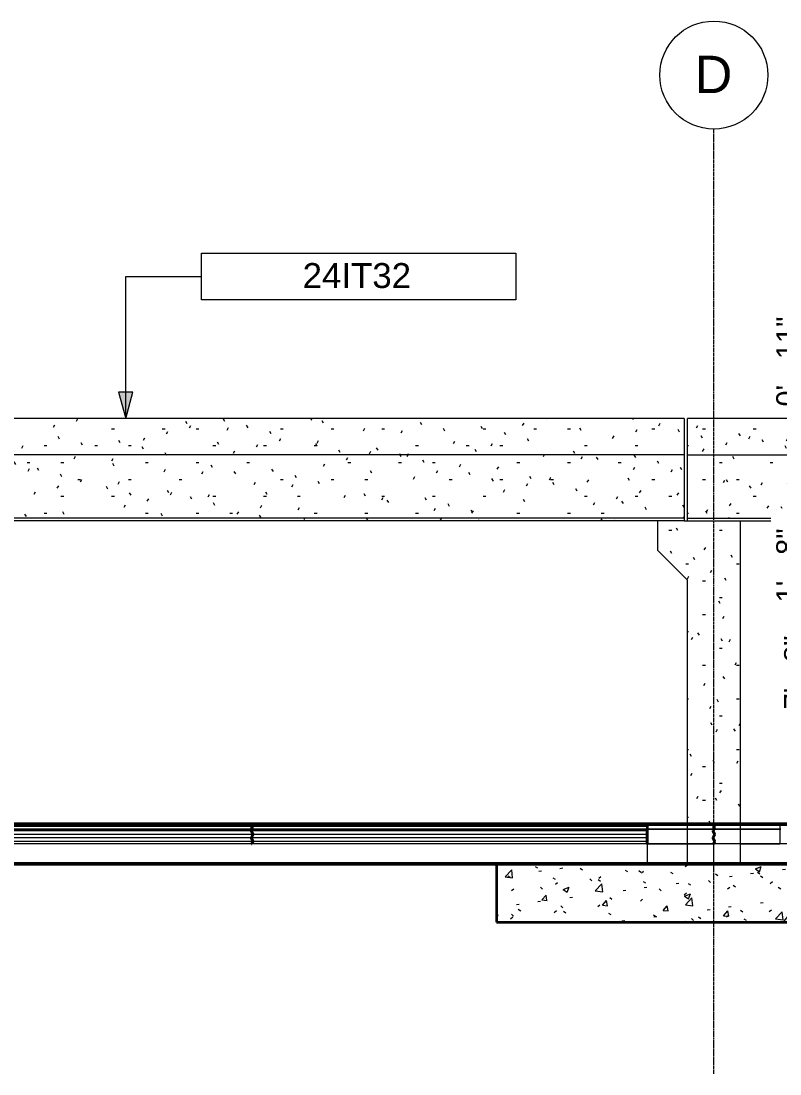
# Model space of a CAD drawing. Header units: inches. Extents: x -12094 to -4267, y -204 to 12515.
# Drawn here: x -11049.2 to -10819.2, y -203.8 to 115.5 of the extents above; entities that cross this region are included whole.
import ezdxf

# ---------------------------------------------------------------- set-up
doc = ezdxf.new("R2010")
doc.units = ezdxf.units.IN
doc.header["$MEASUREMENT"] = 0
doc.linetypes.add('Línea de rejilla', pattern=[0.875, 0.5, -0.125, 0.125, -0.125])
for name, color, linetype, lineweight in [('A-ANNO-DIMS', 211, 'Continuous', 9), ('A-ANNO-DIMS-64', 211, 'Continuous', 9), ('A-FLOR', 192, 'Continuous', 18), ('A-FLOR-MCUT', 51, 'Continuous', 18), ('A-GENM', 13, 'Continuous', 18), ('S-BEAM', 12, 'Continuous', 18), ('S-BEAM-IDEN', 2, 'Continuous', 9), ('S-COLS', 52, 'Continuous', 18), ('S-FNDN', 32, 'Continuous', 18), ('S-GRID', 1, 'Continuous', 9), ('S-GRID-IDEN', 1, 'Continuous', 9)]:
    doc.layers.add(name, color=color, linetype=linetype, lineweight=lineweight)
doc.styles.add('Arial', font='arial.ttf', dxfattribs={"height": 11.338583})
doc.styles.add('Arial_1', font='arial.ttf', dxfattribs={"height": 7.559055})
doc.styles.add('Arial_3', font='arial.ttf', dxfattribs={"height": 6.299213})
doc.dimstyles.new('Diagonal_-_Arial_2_5_mm', dxfattribs={"dimscale": 12, "dimtxt": 6.426831, "dimasz": 0.629921, "dimexe": 0.503937, "dimexo": 0.314961, "dimgap": 0.314961, "dimtad": 1, "dimdec": 4, "dimrnd": 0.0625, "dimzin": 1, "dimdsep": 46, "dimlunit": 4, "dimtxsty": 'Arial_3', "dimblk1": 'OBLIQUE', "dimblk2": 'OBLIQUE', "dimsah": 1, "dimcen": 0.09, "dimazin": 0, "dimtfac": 1, "dimtdec": 4, "dimtix": 1, "dimtmove": 1, "dimatfit": 3, "dimfxl": 1, "dimtvp": 1, "dimtfill": 1, "dimfrac": 2, "dimtolj": 1, "dimtzin": 0, "dimarcsym": 2})
doc.dimstyles.new('Diagonal_-_Arial_2_5_mm_1', dxfattribs={"dimscale": 12, "dimtxt": 6.426831, "dimasz": 0.629921, "dimexe": 0.503937, "dimexo": 0.314961, "dimgap": 0.314961, "dimtad": 1, "dimdec": 4, "dimrnd": 0.0625, "dimzin": 1, "dimdsep": 46, "dimlunit": 4, "dimtxsty": 'Arial_3', "dimblk1": 'OBLIQUE', "dimblk2": 'OBLIQUE', "dimsah": 1, "dimcen": 0.09, "dimazin": 0, "dimtfac": 1, "dimtdec": 4, "dimtix": 1, "dimtmove": 0, "dimatfit": 3, "dimfxl": 1, "dimtvp": 1, "dimtfill": 1, "dimfrac": 2, "dimtolj": 1, "dimtzin": 0, "dimarcsym": 2})
pattern_1 = [(0, (-10868.2, 17.48), (20.48, 5.12), [0.845, -14.515, 0.845, -14.515, -81.92]), (0, (-10868.2, 17.48), (20.48, 5.12), [-30.72, 0.845, -29.875, 0.845, -14.515, -35.84]), (0, (-10868.2, 17.48), (20.48, 5.12), [-76.8, 0.845, -9.395, 0.845, -24.755]), (120, (-10860.52, 20.04), (-14.67405, 15.1762), [0.845, -14.515, 0.845, -14.515, -81.92]), (120, (-10860.52, 20.04), (-14.67405, 15.1762), [-30.72, 0.845, -29.875, 0.845, -14.515, -35.84]), (120, (-10860.52, 20.04), (-14.67405, 15.1762), [-76.8, 0.845, -9.395, 0.845, -24.755]), (240, (-10857.96, 30.28), (-5.80595, -20.2962), [0.845, -14.515, 0.845, -14.515, -81.92]), (240, (-10857.96, 30.28), (-5.80595, -20.2962), [-30.72, 0.845, -29.875, 0.845, -14.515, -35.84]), (240, (-10857.96, 30.28), (-5.80595, -20.2962), [-76.8, 0.845, -9.395, 0.845, -24.755])]
pattern_2 = [(0, (-10868.2, 4.937), (20.48, 3.62), [0.845, -14.515, 0.845, -14.515, -81.92]), (0, (-10868.2, 4.937), (20.48, 3.62), [-30.72, 0.845, -29.875, 0.845, -14.515, -35.84]), (0, (-10868.2, 4.937), (20.48, 3.62), [-76.8, 0.845, -9.395, 0.845, -24.755]), (129.232, (-10860.52, 6.748), (-14.67376, 10.73134), [0.668, -11.475, 0.668, -11.475, -64.763]), (129.232, (-10860.52, 6.748), (-14.67376, 10.73134), [-24.286, 0.668, -23.618, 0.668, -11.475, -28.334]), (129.232, (-10860.52, 6.748), (-14.67376, 10.73134), [-60.716, 0.668, -7.428, 0.668, -19.571]), (230.768, (-10857.96, 13.988), (-5.806627, -14.351475), [0.668, -11.475, 0.668, -11.475, -64.763]), (230.768, (-10857.96, 13.988), (-5.806627, -14.351475), [-24.286, 0.668, -23.618, 0.668, -11.475, -28.334]), (230.768, (-10857.96, 13.988), (-5.806627, -14.351475), [-60.716, 0.668, -7.428, 0.668, -19.571])]

# ---------------------------------------------------------------- blocks, each defined once
blk = doc.blocks.new('Zapata-Rectangular - 11_0x11_0x1_5-155285-SECTION 01')
at = {"layer": 'S-FNDN'}
h = blk.add_hatch(dxfattribs=at)
h.set_pattern_fill('FP_2', color=256, style=0, pattern_type=2)
h.set_pattern_definition([(50, (-10868.2, 17.48), (18.362, -1.6068), [1.92, -21.12]), (355, (-10868.2, 17.48), (-3.5523, 19.2559), [1.536, -16.896]), (100.451, (-10866.669, 17.346), (14.8102, 17.6493), [1.632, -17.949]), (46.184, (-10868.2, 22.6), (27.3212, -4.2376), [2.88, -31.68]), (96.636, (-10865.923, 22.247), (23.9275, 24.937), [2.448, -26.924]), (351.184, (-10868.2, 22.6), (23.9276, 24.9374), [2.304, -25.344]), (21, (-10865.64, 21.32), (15.2808, -10.3075), [1.92, -21.12]), (326, (-10865.64, 21.32), (6.2286, 18.5637), [1.536, -16.896]), (71.451, (-10864.366, 20.461), (21.5098, 8.2563), [1.632, -17.949]), (37.5, (-10868.2, 17.48), (0.3111, 8.52254), [0.845, -15.846, 0.845, -16.307, -16.96]), (37.5, (-10868.2, 17.48), (0.3111, 8.52254), [-33.843, 0.845, -16.115]), (7.5, (-10868.2, 17.48), (6.73464, 10.09743), [0.845, -8.934, 0.845, -15.462, -6.464]), (7.5, (-10868.2, 17.48), (6.73464, 10.09743), [-26.086, 0.845, -5.619]), (327.5, (-10873.908, 17.48), (13.6661, -0.57719), [0.845, -5.555, 0.845, -19.123, -26.496]), (327.5, (-10873.908, 17.48), (13.6661, -0.57719), [-26.368, 0.845, -25.651]), (317.5, (-10876.468, 17.48), (14.92985, 2.56286), [0.845, -7.475, 0.845, -12.416, -18.816]), (317.5, (-10876.468, 17.48), (14.92985, 2.56286), [-21.581, 0.845, -17.971])])
h.paths.add_polyline_path([(-10809.96, -157.72), (-10773.24, -157.72), (-10773.24, -140), (-10905.13, -140), (-10905.13, -157.72), (-10828.33, -157.72)], flags=0)
at = {"layer": 'S-FNDN', "lineweight": 35}
for p, q in [((-10773.24, -140), (-10905.13, -140)), ((-10905.13, -140), (-10905.13, -157.72)), ((-10773.24, -157.72), (-10773.24, -140)), ((-10905.13, -157.72), (-10773.24, -157.72))]:
    blk.add_line(p, q, dxfattribs=at)
blk = doc.blocks.new('Prefabricado-Pilar cuadrado - 16_x16_-217908-SECTION 01')
at = {"layer": 'S-COLS'}
h = blk.add_hatch(dxfattribs=at)
h.set_pattern_fill('FP_1', color=256, style=0, pattern_type=2)
h.set_pattern_definition(pattern_1)
h.paths.add_polyline_path([(-10847.11, -128), (-10847.12, -36), (-10856.19, -36), (-10856.19, -44.99), (-10847.19, -53.99), (-10847.19, -128), (-10847.12, -128)], flags=0)
h = blk.add_hatch(dxfattribs=at)
h.set_pattern_fill('FP_1', color=256, style=0, pattern_type=2)
h.set_pattern_definition(pattern_1)
h.paths.add_polyline_path([(-10839.03, -128), (-10831.27, -128), (-10831.27, -36), (-10847.11, -36), (-10847.11, -128), (-10839.08, -128)], flags=0)
h = blk.add_hatch(dxfattribs=at)
h.set_pattern_fill('FP_1', color=256, style=0, pattern_type=2)
h.set_pattern_definition(pattern_1)
h.paths.add_polyline_path([(-10831.19, -128), (-10831.19, -36), (-10831.27, -36), (-10831.27, -128)], flags=0)
for p, q in [((-10856.19, -44.99), (-10856.19, -36)), ((-10848.17, -35.99), (-10847.17, -35.99)), ((-10831.19, -36), (-10831.19, -128)), ((-10847.19, -53.99), (-10856.19, -44.99)), ((-10847.19, -128), (-10847.19, -53.99)), ((-10847.19, -128.92), (-10847.19, -128)), ((-10847.19, -134), (-10847.19, -128.94)), ((-10831.19, -128), (-10831.19, -134)), ((-10847.19, -140), (-10847.19, -134)), ((-10831.19, -134), (-10831.19, -140)), ((-10847.11, -140), (-10847.19, -140)), ((-10831.27, -140), (-10847.11, -140)), ((-10831.19, -140), (-10831.27, -140))]:
    blk.add_line(p, q, dxfattribs=at)
blk = doc.blocks.new('Inverted Tee Beam - 24IT32-224211-SECTION 01')
at = {"layer": 'S-BEAM'}
h = blk.add_hatch(dxfattribs=at)
h.set_pattern_fill('FP_5', color=256, style=0, pattern_type=2)
h.set_pattern_definition(pattern_1)
h.paths.add_polyline_path([(-10626.2, -16), (-10459.17, -16), (-10459.17, -5), (-10847.17, -5), (-10847.17, -16), (-10773.21, -16)], flags=0)
h = blk.add_hatch(dxfattribs=at)
h.set_pattern_fill('FP_5', color=256, style=0, pattern_type=2)
h.set_pattern_definition(pattern_1)
h.paths.add_polyline_path([(-10626.2, -35.21), (-10459.17, -35.21), (-10459.17, -16), (-10847.17, -16), (-10847.17, -35.21), (-10773.21, -35.21)], flags=0)
h = blk.add_hatch(dxfattribs=at)
h.set_pattern_fill('FP_6', color=256, style=0, pattern_type=2)
h.set_pattern_definition(pattern_2)
h.paths.add_polyline_path([(-10459.27, -36), (-10459.17, -36), (-10459.17, -35.21), (-10847.17, -35.21), (-10847.17, -36), (-10475.11, -36)], flags=0)
for p, q in [((-10847.17, -16), (-10847.17, -5)), ((-10459.17, -5), (-10847.17, -5)), ((-10459.17, -5), (-10459.17, -16)), ((-10847.17, -35.21), (-10847.17, -16)), ((-10847.17, -16), (-10459.17, -16)), ((-10459.17, -16), (-10459.17, -35.21)), ((-10847.17, -36), (-10847.17, -35.21)), ((-10847.17, -35.21), (-10459.17, -35.21)), ((-10847.17, -36), (-10459.17, -36)), ((-10459.17, -35.21), (-10459.17, -36))]:
    blk.add_line(p, q, dxfattribs=at)
blk = doc.blocks.new('Inverted Tee Beam - 24IT32-217907-SECTION 01')
at = {"layer": 'S-BEAM'}
h = blk.add_hatch(dxfattribs=at)
h.set_pattern_fill('FP_1', color=256, style=0, pattern_type=2)
h.set_pattern_definition(pattern_1)
h.paths.add_polyline_path([(-11067.22, -16), (-10848.17, -16), (-10848.17, -5), (-11258.68, -5), (-11258.68, -16), (-11214.23, -16)], flags=0)
h = blk.add_hatch(dxfattribs=at)
h.set_pattern_fill('FP_1', color=256, style=0, pattern_type=2)
h.set_pattern_definition(pattern_1)
h.paths.add_polyline_path([(-10920.21, -35.21), (-10848.17, -35.21), (-10848.17, -16), (-11258.68, -16), (-11258.68, -35.21), (-11067.22, -35.21)], flags=0)
h = blk.add_hatch(dxfattribs=at)
h.set_pattern_fill('FP_6', color=256, style=0, pattern_type=2)
h.set_pattern_definition(pattern_2)
h.paths.add_polyline_path([(-10848.17, -36), (-10848.17, -35.21), (-11258.68, -35.21), (-11258.68, -36), (-10920.21, -36)], flags=0)
for p, q in [((-11258.68, -16), (-11258.68, -5)), ((-10848.17, -5), (-11258.68, -5)), ((-10848.17, -5), (-10848.17, -16)), ((-11258.68, -35.21), (-11258.68, -16)), ((-10848.17, -16), (-11258.68, -16)), ((-10848.17, -16), (-10848.17, -35.21)), ((-11258.68, -36), (-11258.68, -35.21)), ((-10848.17, -35.21), (-11258.68, -35.21)), ((-10848.17, -36), (-11258.68, -36)), ((-10848.17, -35.21), (-10848.17, -36))]:
    blk.add_line(p, q, dxfattribs=at)
blk = doc.blocks.new('Rejilla - Extremo inicial de rejilla - Círculo-11506-SECTION 01')
at = {"layer": 'S-GRID-IDEN'}
blk.add_circle((-11847.19, 99.15), 16.38, dxfattribs=at)
blk = doc.blocks.new('DIMBLOCK4-SECTION 01')
at = {"layer": 'A-ANNO-DIMS-64', "lineweight": 50}
for p, q in [((-10805.94, -5), (-10809.72, -1.22)), ((-10805.94, -5), (-10802.16, -8.78)), ((-10805.94, -16), (-10809.72, -12.22)), ((-10805.94, -16), (-10802.16, -19.78))]:
    blk.add_line(p, q, dxfattribs=at)
at = {"layer": 'A-ANNO-DIMS-64'}
for p, q in [((-10804.37, -5), (-10811.98, -5)), ((-10805.94, -5), (-10805.94, -16)), ((-10805.94, -5), (-10804.37, -5)), ((-10804.37, -16), (-10811.98, -16)), ((-10805.94, -16), (-10804.37, -16))]:
    blk.add_line(p, q, dxfattribs=at)
blk.add_ellipse((-10805.94, -1.38), major_axis=(11.1, 0), ratio=0.821539, start_param=3.141593, end_param=4.712389, dxfattribs=at)
at = {"layer": 'A-ANNO-DIMS-64', "color": 0, "insert": (-10820.27, -1.38), "char_height": 6.299, "width": 32.7472, "attachment_point": 1, "rotation": 90, "line_spacing_factor": 0.941778, "style": 'Arial_3', "bg_fill": 3, "box_fill_scale": 1.25, "bg_fill_color": 256, "bg_fill_true_color": 13158600, "bg_fill_transparency": 0}
blk.add_mtext('0\' - 11"', dxfattribs=at)
blk = doc.blocks.new('_Oblique')
at = {"color": 0, "linetype": 'ByBlock', "lineweight": -2}
blk.add_line((-0.5, -0.5), (0.5, 0.5), dxfattribs=at)
blk = doc.blocks.new('DIMBLOCK5-SECTION 01')
at = {"layer": 'A-ANNO-DIMS-64', "lineweight": 50}
for p, q in [((-10805.94, -16), (-10809.72, -12.22)), ((-10805.94, -16), (-10802.16, -19.78)), ((-10805.94, -36), (-10809.72, -32.22)), ((-10805.94, -36), (-10802.16, -39.78))]:
    blk.add_line(p, q, dxfattribs=at)
at = {"layer": 'A-ANNO-DIMS-64'}
for p, q in [((-10804.37, -16), (-10811.98, -16)), ((-10805.94, -16), (-10805.94, -36)), ((-10805.94, -16), (-10804.37, -16)), ((-10804.37, -36), (-10811.98, -36)), ((-10805.94, -36), (-10804.37, -36))]:
    blk.add_line(p, q, dxfattribs=at)
blk.add_ellipse((-10805.94, -38.31), major_axis=(0, 12.31), ratio=0.901824, start_param=0, end_param=1.570796, dxfattribs=at)
at = {"layer": 'A-ANNO-DIMS-64', "color": 0, "insert": (-10820.27, -60.75), "char_height": 6.299, "width": 26.9334, "attachment_point": 1, "rotation": 90, "line_spacing_factor": 0.941778, "style": 'Arial_3', "bg_fill": 3, "box_fill_scale": 1.25, "bg_fill_color": 256, "bg_fill_true_color": 13158600, "bg_fill_transparency": 0}
blk.add_mtext('1\' - 8"', dxfattribs=at)
blk = doc.blocks.new('DIMBLOCK6-SECTION 01')
at = {"layer": 'A-ANNO-DIMS-64', "lineweight": 50}
for p, q in [((-10805.94, -36), (-10809.72, -32.22)), ((-10805.94, -36), (-10802.16, -39.78)), ((-10805.94, -128), (-10809.72, -124.22)), ((-10805.94, -128), (-10802.16, -131.78))]:
    blk.add_line(p, q, dxfattribs=at)
at = {"layer": 'A-ANNO-DIMS-64'}
for p, q in [((-10804.37, -36), (-10811.98, -36)), ((-10805.94, -36), (-10805.94, -128)), ((-10805.94, -36), (-10804.37, -36)), ((-10804.37, -128), (-10811.98, -128)), ((-10805.94, -128), (-10804.37, -128))]:
    blk.add_line(p, q, dxfattribs=at)
at = {"layer": 'A-ANNO-DIMS-64', "color": 0, "insert": (-10817.89, -93.22), "char_height": 6.299, "width": 26.9334, "attachment_point": 1, "rotation": 90, "line_spacing_factor": 0.941778, "style": 'Arial_3', "bg_fill": 3, "box_fill_scale": 1.25, "bg_fill_color": 256, "bg_fill_true_color": 13158600, "bg_fill_transparency": 0}
blk.add_mtext('7\' - 8"', dxfattribs=at)
blk = doc.blocks.new('Etiqueta de armazón estructural - Encuadrado-75555-SECTION 01')
at = {"layer": 'S-BEAM-IDEN'}
for p, q in [((-10117.4, 31.04), (-10117.4, 45.15)), ((-10117.4, 45.15), (-10022.07, 45.15)), ((-10022.07, 45.15), (-10022.07, 31.04)), ((-10022.07, 31.04), (-10117.4, 31.04))]:
    blk.add_line(p, q, dxfattribs=at)

msp = doc.modelspace()

# ---------------------------------------------------------------- hatches: boundary and pattern name
at = {"layer": 'A-GENM', "transparency": 33554432}
for points in [[(-10839.07804, -129.5), (-10839.07804, -128), (-10839.1894, -128), (-10839.1894, -129.5), (-10839.14596, -129.5)], [(-10839.1894, -134), (-10839.07804, -133.99584), (-10839.07804, -129.5), (-10839.1894, -129.5), (-10839.1894, -133.87493)]]:
    msp.add_hatch(color=256, dxfattribs=at).paths.add_polyline_path(points, flags=0)
at = {"layer": 'S-BEAM-IDEN'}
msp.add_hatch(color=256, dxfattribs=at).paths.add_polyline_path([(-11017.50031, -5), (-11015.35671, 3), (-11019.6439, 3)], flags=0)

# ---------------------------------------------------------------- linework, layer by layer
at = {"layer": 'A-FLOR', "lineweight": 50}
for p, q in [((-10167.38625, -128), (-11426.9894, -128)), ((-11426.9894, -140), (-9901.1894, -140))]:
    msp.add_line(p, q, dxfattribs=at)
at = {"layer": 'A-FLOR'}
for p, q in [((-10859.43204, -128.00193), (-10859.43204, -131.10566)), ((-10839.1894, -128.54153), (-10839.1894, -128)), ((-10839.1894, -140), (-10839.1894, -128.5809)), ((-10859.43204, -131.10578), (-10859.43204, -131.73404)), ((-10859.43204, -131.75888), (-10859.43204, -132.61817)), ((-10859.43204, -132.63331), (-10859.43204, -133.24655)), ((-10859.43204, -133.24666), (-10859.43204, -133.87493)), ((-10859.43204, -133.8763), (-10859.43204, -140))]:
    msp.add_line(p, q, dxfattribs=at)
at = {"layer": 'A-FLOR-MCUT'}
msp.add_line((-10167.37804, -134), (-11426.9894, -134), dxfattribs=at)
at = {"layer": 'A-GENM'}
for p, q in [((-10979.48161, -130.03522), (-11119.39393, -130.03522)), ((-10979.48161, -130.03522), (-11119.39393, -130.03522)), ((-11119.03032, -128.5809), (-10979.34608, -128.5809)), ((-10979.34608, -128.5809), (-11119.03032, -128.5809)), ((-10979.34608, -129.5), (-11119.03032, -129.5)), ((-11119.03032, -129.5), (-10979.34608, -129.5)), ((-11119.03032, -129.5), (-10979.34608, -129.5)), ((-10979.34608, -129.5), (-11119.03032, -129.5)), ((-10979.38545, -128), (-11118.99095, -128)), ((-11118.99095, -128), (-10979.38545, -128)), ((-11118.99095, -128.54153), (-10979.38545, -128.54153)), ((-11118.99095, -128.54153), (-10979.38545, -128.54153)), ((-10979.39473, -130.03522), (-10979.48161, -130.03522)), ((-10979.39473, -130.03522), (-10979.48161, -130.03522)), ((-10859.65475, -130.03522), (-10979.39473, -130.03522)), ((-10859.65475, -130.03522), (-10979.39473, -130.03522)), ((-10978.99175, -128), (-10979.38545, -128)), ((-10979.38545, -128), (-10978.99175, -128)), ((-10979.38545, -128.54153), (-10978.99175, -128.54153)), ((-10979.38545, -128.54153), (-10978.99175, -128.54153)), ((-10979.34608, -128.5809), (-10979.03112, -128.5809)), ((-10979.03112, -128.5809), (-10979.34608, -128.5809)), ((-10979.23204, -129.5), (-10979.34608, -129.5)), ((-10979.34608, -129.5), (-10979.23204, -129.5)), ((-10979.34608, -129.5), (-10979.23204, -129.5)), ((-10979.23204, -129.5), (-10979.34608, -129.5)), ((-10979.14516, -129.5), (-10979.23204, -129.5)), ((-10979.23204, -129.5), (-10979.14516, -129.5)), ((-10979.23204, -129.5), (-10979.14516, -129.5)), ((-10979.14516, -129.5), (-10979.23204, -129.5)), ((-10979.03112, -129.5), (-10979.14516, -129.5)), ((-10979.14516, -129.5), (-10979.03112, -129.5)), ((-10979.14516, -129.5), (-10979.03112, -129.5)), ((-10979.03112, -129.5), (-10979.14516, -129.5)), ((-10979.03112, -128.5809), (-10859.49727, -128.5809)), ((-10859.65475, -128.5809), (-10979.03112, -128.5809)), ((-10859.65475, -129.5), (-10979.03112, -129.5)), ((-10979.03112, -129.5), (-10859.49727, -129.5)), ((-10979.03112, -129.5), (-10859.65475, -129.5)), ((-10859.61131, -129.5), (-10979.03112, -129.5)), ((-10859.4579, -128), (-10978.99175, -128)), ((-10978.99175, -128), (-10859.65475, -128)), ((-10978.99175, -128.54153), (-10859.4579, -128.54153)), ((-10978.99175, -128.54153), (-10859.65475, -128.54153)), ((-10859.65475, -128), (-10859.4579, -128)), ((-10859.65475, -128.54153), (-10859.47211, -128.54153)), ((-10859.49727, -128.5809), (-10859.65475, -128.5809)), ((-10859.65475, -129.5), (-10859.61131, -129.5)), ((-10859.61131, -129.5), (-10859.65475, -129.5)), ((-10859.61131, -129.5), (-10859.65475, -129.5)), ((-10859.65475, -129.5), (-10859.61131, -129.5)), ((-10859.65475, -129.59316), (-10859.61131, -129.5)), ((-10859.61131, -129.5), (-10859.65475, -129.5)), ((-10859.65475, -129.5), (-10859.61131, -129.5)), ((-10859.65475, -129.59316), (-10859.65475, -129.50001)), ((-10859.65475, -129.59316), (-10859.65475, -129.50001)), ((-10859.65475, -130.47728), (-10859.65475, -129.59316)), ((-10859.61887, -129.6701), (-10859.65475, -129.59316)), ((-10859.65475, -130.6636), (-10859.65475, -130.47728)), ((-10859.36173, -131.10566), (-10859.65475, -130.47728)), ((-10859.65475, -130.6636), (-10859.65475, -130.47728)), ((-10859.61131, -130.57044), (-10859.65475, -130.6636)), ((-10859.65475, -131.10566), (-10859.65475, -130.6636)), ((-10859.65475, -130.6636), (-10859.44861, -131.10566)), ((-10859.64719, -130.46107), (-10859.44861, -130.03522)), ((-10859.44861, -130.03522), (-10859.63129, -130.03522)), ((-10859.44861, -130.03522), (-10859.63129, -130.03522)), ((-10859.44861, -130.03522), (-10859.61775, -129.6725)), ((-10859.61131, -129.5), (-10859.49727, -129.5)), ((-10859.49727, -129.5), (-10859.61131, -129.5)), ((-10859.49727, -129.5), (-10859.61131, -129.5)), ((-10859.61131, -129.5), (-10859.43204, -129.88445)), ((-10859.43204, -130.18599), (-10859.61131, -130.57044)), ((-10859.49727, -128.5809), (-10859.4579, -128.54153)), ((-10859.49727, -129.5), (-10859.49727, -128.5809)), ((-10859.49727, -129.5), (-10859.49727, -128.5809)), ((-10859.43204, -129.5), (-10859.49727, -129.5)), ((-10839.34688, -129.5), (-10859.49727, -129.5)), ((-10859.49727, -129.5), (-10859.43204, -129.5)), ((-10839.34688, -129.5), (-10859.49727, -129.5)), ((-10859.4579, -128), (-10859.43204, -128)), ((-10859.4579, -128), (-10839.38625, -128)), ((-10859.4579, -128.54153), (-10859.4579, -128)), ((-10859.4579, -128.54153), (-10859.4579, -128)), ((-10847.1894, -128), (-10859.43204, -128)), ((-10859.43204, -129.5), (-10847.1894, -129.5)), ((-10859.43204, -129.5), (-10847.1894, -129.5)), ((-10859.43204, -129.88445), (-10859.36173, -130.03522)), ((-10859.36173, -130.03522), (-10859.43204, -130.03522)), ((-10859.36173, -130.03522), (-10859.43204, -130.18599)), ((-10859.20933, -128), (-10847.1894, -128)), ((-10839.38625, -128), (-10859.20933, -128)), ((-10859.20933, -128.01854), (-10859.20933, -129.5)), ((-10859.20933, -129.5), (-10847.1894, -129.5)), ((-10859.20933, -129.5), (-10859.20933, -134)), ((-10847.1894, -129.5), (-10859.20933, -129.5)), ((-10839.34688, -129.5), (-10859.20933, -129.5)), ((-10859.20933, -129.5), (-10839.34688, -129.5)), ((-10839.23284, -129.5), (-10839.48241, -130.03522)), ((-10839.48241, -130.03522), (-10839.1894, -130.6636)), ((-10839.39553, -130.03522), (-10839.1894, -129.59316)), ((-10839.1894, -130.47728), (-10839.39553, -130.03522)), ((-10839.30075, -128), (-10839.38625, -128)), ((-10839.38625, -128), (-10839.38625, -128.54153)), ((-10839.38625, -128.54153), (-10839.34688, -128.5809)), ((-10839.34688, -128.5809), (-10839.34688, -129.5)), ((-10839.30075, -129.5), (-10839.34688, -129.5)), ((-10839.30075, -129.5), (-10839.34688, -129.5)), ((-10839.34688, -129.5), (-10839.30075, -129.5)), ((-10839.1894, -128), (-10839.30075, -128)), ((-10839.23284, -129.5), (-10839.30075, -129.5)), ((-10839.30075, -129.5), (-10839.23284, -129.5)), ((-10839.23284, -129.5), (-10839.30075, -129.5)), ((-10839.1894, -129.5), (-10839.23284, -129.5)), ((-10839.23284, -129.5), (-10839.1894, -129.5)), ((-10839.1894, -129.5), (-10839.23284, -129.5)), ((-10839.1894, -129.5), (-10839.23284, -129.5)), ((-10839.1894, -128.54153), (-10839.1894, -128)), ((-10839.07804, -128), (-10839.1894, -128)), ((-10839.1894, -129.5), (-10839.1894, -128.5809)), ((-10839.1894, -129.5), (-10839.14596, -129.5)), ((-10839.1894, -129.59316), (-10839.1894, -129.5)), ((-10839.1894, -129.59316), (-10839.1894, -129.5)), ((-10839.1894, -129.5), (-10839.14596, -129.5)), ((-10839.14596, -129.5), (-10839.1894, -129.5)), ((-10839.14596, -129.5), (-10839.1894, -129.5)), ((-10839.1894, -129.5), (-10839.1894, -129.59316)), ((-10839.1894, -129.59316), (-10839.14596, -129.5)), ((-10839.1894, -130.47728), (-10839.1894, -129.59316)), ((-10839.1894, -130.47728), (-10839.1894, -129.59316)), ((-10839.1894, -130.6636), (-10839.1894, -130.47728)), ((-10839.1894, -130.6636), (-10839.1894, -130.47728)), ((-10839.1894, -130.47728), (-10839.1894, -130.6636)), ((-10838.89638, -131.10566), (-10839.1894, -130.47728)), ((-10839.1894, -131.54773), (-10839.1894, -130.6636)), ((-10839.1894, -131.54773), (-10839.1894, -130.6636)), ((-10839.1894, -130.6636), (-10838.98326, -131.10566)), ((-10839.14596, -129.5), (-10839.07804, -129.5)), ((-10839.14596, -129.5), (-10839.07804, -129.5)), ((-10839.03192, -129.5), (-10839.14596, -129.5)), ((-10838.99255, -128), (-10839.07804, -128)), ((-10839.07804, -129.5), (-10839.03192, -129.5)), ((-10839.07804, -129.5), (-10839.03192, -129.5)), ((-10839.03192, -128.5809), (-10838.99255, -128.54153)), ((-10839.03192, -129.5), (-10839.03192, -128.5809)), ((-10839.03192, -129.5), (-10818.88152, -129.5)), ((-10839.03192, -129.5), (-10819.16947, -129.5)), ((-10839.03192, -129.5), (-10819.16947, -129.5)), ((-10818.88152, -129.5), (-10839.03192, -129.5)), ((-10838.99255, -128), (-10818.9209, -128)), ((-10819.16947, -128), (-10838.99255, -128)), ((-10838.99255, -128.54153), (-10838.99255, -128)), ((-10819.16947, -128), (-10831.1894, -128)), ((-10831.1894, -128), (-10819.16947, -128)), ((-10819.16947, -129.5), (-10831.1894, -129.5)), ((-10819.16947, -129.5), (-10831.1894, -129.5)), ((-10819.16947, -129.5), (-10831.1894, -129.5)), ((-10819.16947, -129.5), (-10831.1894, -129.5)), ((-10819.16947, -128), (-10819.16947, -128.53483)), ((-10819.16947, -128.55338), (-10819.16947, -129.5)), ((-10819.16947, -129.5), (-10819.16947, -131.09351)), ((-10979.48161, -132.17611), (-11119.39393, -132.17611)), ((-10979.48161, -132.17611), (-11119.39393, -132.17611)), ((-10979.3338, -134), (-11119.24612, -134)), ((-10979.3338, -134), (-11119.24612, -134)), ((-10978.98246, -131.10566), (-11118.89478, -131.10566)), ((-10978.98246, -131.10566), (-11118.89478, -131.10566)), ((-10978.98246, -133.24655), (-11118.89478, -133.24655)), ((-10978.98246, -133.24655), (-11118.89478, -133.24655)), ((-10979.39473, -132.17611), (-10979.48161, -132.17611)), ((-10979.39473, -132.17611), (-10979.48161, -132.17611)), ((-10859.65475, -132.17611), (-10979.39473, -132.17611)), ((-10859.65475, -132.17611), (-10979.39473, -132.17611)), ((-10979.24692, -134), (-10979.3338, -134)), ((-10979.24692, -134), (-10979.3338, -134)), ((-10859.65475, -134), (-10979.24692, -134)), ((-10859.65475, -134), (-10979.24692, -134)), ((-10978.89558, -131.10566), (-10978.98246, -131.10566)), ((-10978.89558, -131.10566), (-10978.98246, -131.10566)), ((-10978.89558, -133.24655), (-10978.98246, -133.24655)), ((-10978.89558, -133.24655), (-10978.98246, -133.24655)), ((-10859.44861, -131.10566), (-10978.89558, -131.10566)), ((-10859.36173, -131.10566), (-10978.89558, -131.10566)), ((-10859.44861, -133.24655), (-10978.89558, -133.24655)), ((-10859.36173, -133.24655), (-10978.89558, -133.24655)), ((-10859.65475, -131.73404), (-10859.36173, -131.10566)), ((-10859.44868, -131.10581), (-10859.65475, -131.54773)), ((-10859.65475, -131.54773), (-10859.65475, -131.10615)), ((-10859.65475, -131.73404), (-10859.65475, -131.54773)), ((-10859.65475, -131.54773), (-10859.61131, -131.64088)), ((-10859.65475, -131.54773), (-10859.65475, -131.73404)), ((-10859.65475, -132.61817), (-10859.65475, -131.73404)), ((-10859.44861, -132.17611), (-10859.65475, -131.73404)), ((-10859.44861, -132.17611), (-10859.65475, -132.17611)), ((-10859.65475, -132.61817), (-10859.44861, -132.17611)), ((-10859.44861, -132.17611), (-10859.65475, -132.17611)), ((-10859.65475, -132.80448), (-10859.65475, -132.61817)), ((-10859.36173, -133.24655), (-10859.65475, -132.61817)), ((-10859.65475, -132.61817), (-10859.65475, -132.80448)), ((-10859.61131, -132.71133), (-10859.65475, -132.80448)), ((-10859.65475, -133.24655), (-10859.65475, -132.80448)), ((-10859.65475, -132.80448), (-10859.44861, -133.24655)), ((-10859.65475, -133.87493), (-10859.36173, -133.24655)), ((-10859.44868, -133.24669), (-10859.65475, -133.68861)), ((-10859.65475, -133.68861), (-10859.65475, -133.24703)), ((-10859.65475, -133.87493), (-10859.65475, -133.68861)), ((-10859.65475, -133.68861), (-10859.61131, -133.78177)), ((-10859.65475, -133.68861), (-10859.65475, -133.87493)), ((-10859.65475, -134), (-10859.65475, -133.87493)), ((-10859.59642, -134), (-10859.65475, -133.87493)), ((-10859.59642, -134), (-10859.65475, -134)), ((-10859.65475, -134), (-10839.3346, -134)), ((-10859.54339, -134), (-10859.65475, -134)), ((-10859.59642, -134), (-10859.65475, -134)), ((-10859.61131, -131.64088), (-10859.43204, -132.02533)), ((-10859.43204, -132.32688), (-10859.61131, -132.71133)), ((-10859.61131, -133.78177), (-10859.54339, -133.92741)), ((-10859.50954, -134), (-10859.59642, -134)), ((-10859.54339, -134), (-10859.59642, -134)), ((-10859.54339, -133.92741), (-10859.50954, -134)), ((-10859.50954, -134), (-10859.54339, -134)), ((-10859.50954, -134), (-10859.54339, -134)), ((-10859.43204, -134), (-10859.50954, -134)), ((-10859.43204, -132.02533), (-10859.36173, -132.17611)), ((-10859.36173, -132.17611), (-10859.43204, -132.17611)), ((-10859.36173, -132.17611), (-10859.43204, -132.32688)), ((-10847.1894, -134), (-10859.43204, -134)), ((-10847.1894, -134), (-10859.20933, -134)), ((-10859.20933, -134), (-10839.3346, -134)), ((-10839.48241, -132.17611), (-10839.1894, -132.80448)), ((-10839.1894, -131.54773), (-10839.4705, -132.15056)), ((-10839.1894, -132.61817), (-10839.39553, -132.17611)), ((-10839.38349, -132.15029), (-10839.1894, -131.73404)), ((-10839.1894, -133.68861), (-10839.3346, -134)), ((-10839.3346, -134), (-10839.30075, -134)), ((-10839.3346, -134), (-10839.30075, -134)), ((-10839.3346, -134), (-10839.30075, -134)), ((-10839.30075, -134), (-10839.24772, -134)), ((-10839.30075, -134), (-10839.24772, -134)), ((-10839.30075, -134), (-10839.24772, -134)), ((-10839.24772, -134), (-10839.1894, -133.87493)), ((-10839.24772, -134), (-10839.1894, -134)), ((-10839.24772, -134), (-10839.1894, -134)), ((-10838.98326, -131.10566), (-10839.1894, -131.54773)), ((-10839.1894, -131.73404), (-10838.89638, -131.10566)), ((-10839.1894, -131.73404), (-10839.1894, -131.54773)), ((-10839.1894, -131.73404), (-10839.1894, -131.54773)), ((-10839.1894, -131.54773), (-10839.1894, -131.73404)), ((-10839.1894, -132.61817), (-10839.1894, -131.73404)), ((-10839.1894, -132.61817), (-10839.1894, -131.73404)), ((-10839.1894, -132.80448), (-10839.1894, -132.61817)), ((-10839.1894, -132.80448), (-10839.1894, -132.61817)), ((-10839.1894, -132.80448), (-10839.1894, -132.61817)), ((-10838.89638, -133.24655), (-10839.1894, -132.61817)), ((-10839.1894, -133.68861), (-10839.1894, -132.80448)), ((-10839.1894, -133.68861), (-10839.1894, -132.80448)), ((-10839.1894, -132.80448), (-10838.98326, -133.24655)), ((-10838.98326, -133.24655), (-10839.1894, -133.68861)), ((-10839.1894, -133.87493), (-10838.89638, -133.24655)), ((-10839.1894, -133.87493), (-10839.1894, -133.68861)), ((-10839.1894, -133.87493), (-10839.1894, -133.68861)), ((-10839.1894, -133.87493), (-10839.1894, -133.68861)), ((-10839.1894, -134), (-10839.1894, -133.87493)), ((-10839.1894, -134), (-10839.1894, -133.87493)), ((-10839.07804, -134), (-10839.1894, -134)), ((-10818.72404, -134), (-10839.1894, -134)), ((-10819.16947, -134), (-10839.07804, -134)), ((-10831.1894, -134), (-10819.16947, -134)), ((-10831.1894, -134), (-10819.16947, -134)), ((-10819.16947, -131.11709), (-10819.16947, -133.2418)), ((-10819.16947, -133.25224), (-10819.16947, -134))]:
    msp.add_line(p, q, dxfattribs=at)
at = {"layer": 'A-GENM', "lineweight": 35}
for p, q in [((-10979.23204, -129.5), (-10979.48161, -130.03522)), ((-10979.48161, -130.03522), (-10978.98246, -131.10566)), ((-10979.39473, -130.03522), (-10979.14516, -129.5)), ((-10978.89558, -131.10566), (-10979.39473, -130.03522)), ((-10978.99175, -128), (-10979.38545, -128)), ((-10979.38545, -128), (-10979.38545, -128.54153)), ((-10979.38545, -128.54153), (-10979.34608, -128.5809)), ((-10979.34608, -128.5809), (-10979.34608, -129.5)), ((-10979.34608, -129.5), (-10979.03112, -129.5)), ((-10979.14516, -129.5), (-10979.23204, -129.5)), ((-10979.03112, -128.5809), (-10978.99175, -128.54153)), ((-10979.03112, -129.5), (-10979.03112, -128.5809)), ((-10978.99175, -128.54153), (-10978.99175, -128)), ((-10839.23284, -129.5), (-10839.48241, -130.03522)), ((-10839.48241, -130.03522), (-10838.98326, -131.10566)), ((-10839.39553, -130.03522), (-10839.14596, -129.5)), ((-10838.89638, -131.10566), (-10839.39553, -130.03522)), ((-10838.99255, -128), (-10839.38625, -128)), ((-10839.38625, -128), (-10839.38625, -128.54153)), ((-10839.38625, -128.54153), (-10839.34688, -128.5809)), ((-10839.34688, -128.5809), (-10839.34688, -129.5)), ((-10839.34688, -129.5), (-10839.03192, -129.5)), ((-10839.14596, -129.5), (-10839.23284, -129.5)), ((-10839.03192, -128.5809), (-10838.99255, -128.54153)), ((-10839.03192, -129.5), (-10839.03192, -128.5809)), ((-10838.99255, -128.54153), (-10838.99255, -128)), ((-10978.98246, -131.10566), (-10979.48161, -132.17611)), ((-10979.48161, -132.17611), (-10978.98246, -133.24655)), ((-10979.39473, -132.17611), (-10978.89558, -131.10566)), ((-10978.89558, -133.24655), (-10979.39473, -132.17611)), ((-10978.98246, -133.24655), (-10979.3338, -134)), ((-10979.3338, -134), (-10979.24692, -134)), ((-10979.24692, -134), (-10978.89558, -133.24655)), ((-10838.98326, -131.10566), (-10839.48241, -132.17611)), ((-10839.48241, -132.17611), (-10838.98326, -133.24655)), ((-10839.39553, -132.17611), (-10838.89638, -131.10566)), ((-10838.89638, -133.24655), (-10839.39553, -132.17611)), ((-10838.98326, -133.24655), (-10839.3346, -134)), ((-10839.3346, -134), (-10839.24772, -134)), ((-10839.24772, -134), (-10838.89638, -133.24655))]:
    msp.add_line(p, q, dxfattribs=at)
at = {"layer": 'S-BEAM-IDEN'}
for p, q in [((-11017.50031, 38.09521), (-10994.54327, 38.09521)), ((-11017.50031, -5), (-11017.50031, 38.09521)), ((-11015.35671, 3), (-11019.6439, 3)), ((-11019.6439, 3), (-11017.50031, -5)), ((-11017.50031, -5), (-11015.35671, 3))]:
    msp.add_line(p, q, dxfattribs=at)
at = {"layer": 'S-GRID', "linetype": 'Línea de rejilla'}
msp.add_line((-10839.1894, -203.76101), (-10839.1894, 82.7752), dxfattribs=at)

# ---------------------------------------------------------------- block references
at = {"layer": 'S-BEAM'}
for name in ['Inverted Tee Beam - 24IT32-217907-SECTION 01', 'Inverted Tee Beam - 24IT32-224211-SECTION 01']:
    msp.add_blockref(name, (0, 0), dxfattribs=at)
at = {"layer": 'S-BEAM-IDEN'}
msp.add_blockref('Etiqueta de armazón estructural - Encuadrado-75555-SECTION 01', (-877.14418, 0), dxfattribs=at)
at = {"layer": 'S-COLS'}
msp.add_blockref('Prefabricado-Pilar cuadrado - 16_x16_-217908-SECTION 01', (0, 0), dxfattribs=at)
at = {"layer": 'S-FNDN'}
msp.add_blockref('Zapata-Rectangular - 11_0x11_0x1_5-155285-SECTION 01', (0, 0), dxfattribs=at)
at = {"layer": 'S-GRID-IDEN'}
msp.add_blockref('Rejilla - Extremo inicial de rejilla - Círculo-11506-SECTION 01', (1008, 0), dxfattribs=at)

# ---------------------------------------------------------------- texts
at = {"layer": 'S-BEAM-IDEN', "insert": (-10963.85941, 42.13391), "char_height": 7.559055, "width": 40.804, "attachment_point": 1, "style": 'Arial_1'}
msp.add_mtext('24IT32', dxfattribs=at)
at = {"layer": 'S-GRID-IDEN', "insert": (-10845.02554, 105.0131), "char_height": 11.33858, "width": 13.938, "attachment_point": 1, "style": 'Arial'}
msp.add_mtext('D', dxfattribs=at)

# ---------------------------------------------------------------- next in the draw order: dimensions: what is measured, and where the dimension line sits
at = {"layer": 'A-ANNO-DIMS'}
dim = msp.add_linear_dim(base=(-10805.93756, -16), p1=(-10800.5925, -5), p2=(-10800.5925, -16), angle=90, dimstyle='Diagonal_-_Arial_2_5_mm', override={"dimpost": '<>', "dimfxl": 11}, dxfattribs=at)
dim.commit()
dim.dimension.update_dxf_attribs({"geometry": 'DIMBLOCK4-SECTION 01', "text_midpoint": (-10816.07144, 14.99205), "dimtype": 160, "text_rotation": 90})

# ---------------------------------------------------------------- next in the draw order: dimensions: what is measured, and where the dimension line sits
dim = msp.add_linear_dim(base=(-10805.93756, -36), p1=(-10800.5925, -16), p2=(-10800.5925, -36), angle=90, dimstyle='Diagonal_-_Arial_2_5_mm', override={"dimpost": '<>', "dimfxl": 20}, dxfattribs=at)
dim.commit()
dim.dimension.update_dxf_attribs({"geometry": 'DIMBLOCK5-SECTION 01', "text_midpoint": (-10816.07144, -47.28534), "dimtype": 160, "text_rotation": 90})

# ---------------------------------------------------------------- next in the draw order: dimensions: what is measured, and where the dimension line sits
dim = msp.add_linear_dim(base=(-10805.93756, -128), p1=(-10800.5925, -36), p2=(-10800.5925, -128), angle=90, dimstyle='Diagonal_-_Arial_2_5_mm_1', override={"dimpost": '<>', "dimfxl": 92}, dxfattribs=at)
dim.commit()
dim.dimension.update_dxf_attribs({"geometry": 'DIMBLOCK6-SECTION 01', "text_midpoint": (-10812.9333, -82)})

doc.saveas('drawing.dxf')
